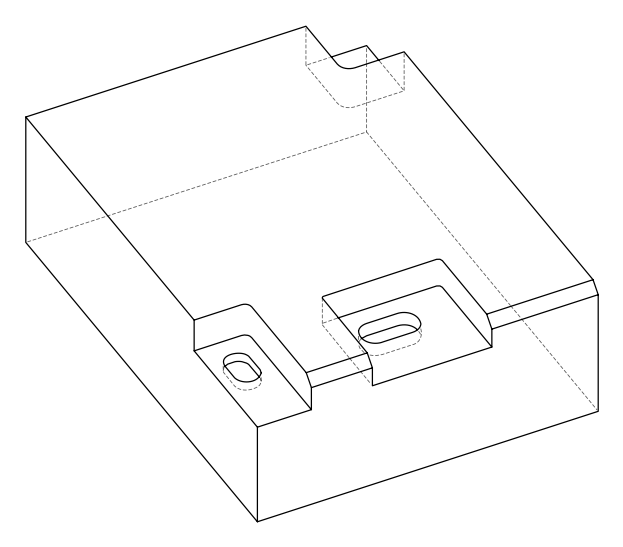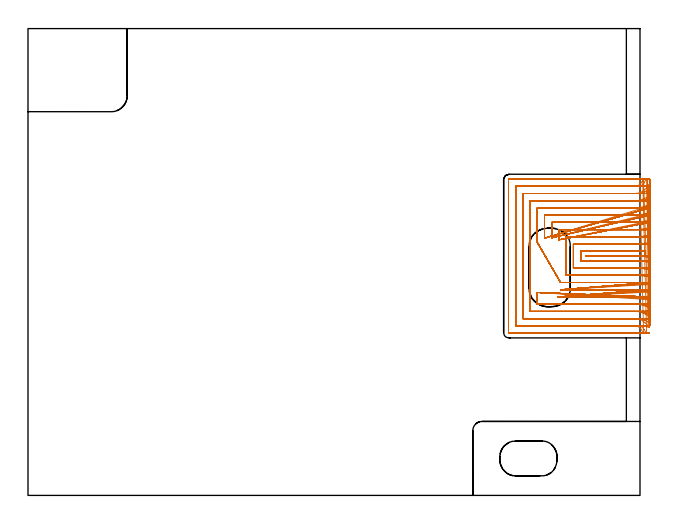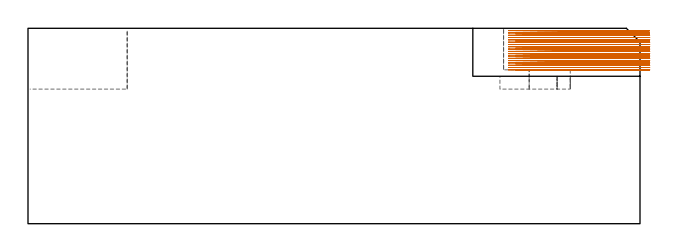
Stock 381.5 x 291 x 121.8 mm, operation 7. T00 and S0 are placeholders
(PLAN: 7 operations, 3 tool changes, 150.7 min)
(1 AREA_MILL | FG_CHAMFER_SURFACE | UGT0205_001 | 1.81 min | 2257 mm3)
(2 AREA_MILL_1 | FG_CHAMFER_SURFACE_1 | UGT0205_001 | 3.05 min | 3471 mm3)
(3 MILL_CORNER_NOTCH_RECTANGULAR | CORNER_NOTCH_RECTANGULAR | NXT0201_013 | Follow Part, ap 2.5, ae 75% | 20.8 min | 143242 mm3)
(4 MILL_CORNER_NOTCH_RECTANGULAR_1 | CORNER_NOTCH_RECTANGULAR_1 | NXT0201_012 | Follow Part, ap 4, ae 75% | 8.26 min | 120551 mm3)
(5 MILL_RECTANGULAR_POCKET | POCKET_RECTANGULAR_STRAIGHT | NXT0201_012 | Follow Part, ap 4, ae 75% | 0.62 min | 5506 mm3)
(6 MILL_RECTANGULAR_POCKET_1 | POCKET_RECTANGULAR_STRAIGHT_1 | NXT0201_012 | Follow Part, ap 4, ae 75% | 2.68 min | 43244 mm3)
(7 MILL_SLOT | SLOT_PARTIAL_RECTANGULAR | NXT0201_008 | Follow Part, ap 1.5, ae 75% | 113.45 min | 194565 mm3)
(TOOL UGT0205_001 | Chamfer Mill 20 x 3 x 45 deg. | D20 FL50 Z2)
(TOOL NXT0201_013 | ENDMILL 10mm | D10 FL30 Z4)
(TOOL NXT0201_012 | ENDMILL 16mm [2P460-1600-NA 1630] | D16 FL38 Z6)
(TOOL NXT0201_008 | ENDMILL 6mm [2P460-0600-NA 1630] | D6 FL26 Z6)
(OP 7 MILL_SLOT)
G17 G21 G94 G90
T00 M6
G54
G17 G0 G90 X387.475 Y148.416 S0 M3
G43 Z131.8 H1
Z120.361
G94 G1 X384.5 Y148.802 F250.
G3 X378.328 Y149.2 R48. F500.
G1 X347.5
X378.324
G3 X384.5 Y149.599 R48.
G1 Y152.626
G2 X378.324 Y152.2 R45.
G1 X344.5
Y146.2
X378.328
G2 X384.5 Y145.775 R45.
G1 X387.472 Y145.363 F250.
X387.465 Y157.631
X384.5 Y157.174
G2 X378.324 Y156.7 R40.5 F500.
G1 X340.
Y141.7
X378.328
G2 X384.5 Y141.227 R40.5
G1 X387.465 Y140.77 F250.
X387.456 Y162.248
X384.5 Y161.734
G2 X378.324 Y161.2 R36. F500.
G1 X335.5
Y137.2
X378.328
G2 X384.5 Y136.667 R36.
G1 X387.456 Y136.153 F250.
X387.442 Y166.9
X384.5 Y166.311
G2 X378.324 Y165.7 R31.5 F500.
G1 X331.
Y162.324
Y159.324 F250.
G0 Z131.8
X387.42 Y171.602
Z120.361
G1 X384.5 Y170.916
G2 X378.324 Y170.2 R27. F500.
G1 X326.5
Y163.614
Y160.614 F250.
G0 Z131.8
X387.385 Y176.388
Z120.361
G1 X384.5 Y175.564
G2 X378.324 Y174.7 R22.5 F500.
G1 X322.
Y163.392
Y160.392 F250.
G0 Z131.8
X387.318 Y181.322
Z120.361
G1 X384.5 Y180.293
G2 X378.324 Y179.2 R18. F500.
G1 X317.5
Y160.696
Y157.696 F250.
X332. Y132.7 F500.
X335. F250.
X378.328 F500.
G2 X384.5 Y132.089 R31.5
G1 X387.442 Y131.502 F250.
X331.946 Y128.2 F500.
X334.946 F250.
X378.328 F500.
G2 X384.5 Y127.485 R27.
G1 X387.421 Y126.799 F250.
X330.067 Y123.7 F500.
X333.067 F250.
X378.328 F500.
G2 X384.5 Y122.837 R22.5
G1 X387.385 Y122.014 F250.
X317.5 Y126.501 F500.
Y123.501 F250.
Y119.2 F500.
X378.328
G2 X384.5 Y118.109 R18.
G1 X387.318 Y117.08 F250.
X387.168 Y186.568
X384.5 Y185.196
G2 X378.324 Y183.7 R13.5 F500.
G1 X313.
Y114.7
X378.328
G2 X384.5 Y113.207 R13.5
G1 X387.168 Y111.835 F250.
X386.682 Y192.712
X384.5 Y190.653
G2 X378.324 Y188.2 R9. F500.
G1 X308.5
Y110.2
X378.328
G2 X384.5 Y107.75 R9.
G1 X386.683 Y105.693 F250.
X383.732 Y197.206 F500.
X382.071 Y194.708 F250.
G2 X378.324 Y192.7 R4.5 F500.
G1 X304.
Y105.7
X378.328
G2 X382.075 Y103.693 R4.5
G1 X383.736 Y101.195 F250.
X381.324 Y197.2 F500.
X378.324 F250.
X299.8 F500.
G3 X299.5 Y196.9 R0.3
G1 Y101.5
G3 X299.8 Y101.2 R0.3
G1 X378.328
X381.328 F250.
G0 Z131.8
X387.488 Y148.738
Z118.922
G1 X384.5 Y149.007
G3 X380.199 Y149.2 R48. F500.
G1 X347.5
X380.202
G3 X384.5 Y149.393 R48.
G1 Y152.406
G2 X380.202 Y152.2 R45.
G1 X344.5
Y146.2
X380.199
G2 X384.5 Y145.994 R45.
G1 X387.486 Y145.707 F250.
X387.483 Y157.247
X384.5 Y156.929
G2 X380.202 Y156.7 R40.5 F500.
G1 X340.
Y141.7
X380.199
G2 X384.5 Y141.471 R40.5
G1 X387.483 Y141.152 F250.
X387.479 Y161.816
X384.5 Y161.458
G2 X380.202 Y161.2 R36. F500.
G1 X335.5
Y137.2
X380.199
G2 X384.5 Y136.942 R36.
G1 X387.479 Y136.584 F250.
X387.472 Y166.404
X384.5 Y165.995
G2 X380.202 Y165.7 R31.5 F500.
G1 X331.
Y162.324
Y159.324 F250.
X387.462 Y171.022 F500.
X384.5 Y170.544 F250.
G2 X380.202 Y170.2 R27. F500.
G1 X326.5
Y163.612
Y160.612 F250.
X387.445 Y175.688 F500.
X384.5 Y175.114 F250.
G2 X380.202 Y174.7 R22.5 F500.
G1 X322.
Y163.392
Y160.392 F250.
X387.413 Y180.437 F500.
X384.5 Y179.721 F250.
G2 X380.202 Y179.2 R18. F500.
G1 X317.5
Y160.696
Y157.696 F250.
X332. Y132.7 F500.
X335. F250.
X380.199 F500.
G2 X384.5 Y132.405 R31.5
G1 X387.472 Y131.995 F250.
X331.946 Y128.2 F500.
X334.946 F250.
X380.199 F500.
G2 X384.5 Y127.855 R27.
G1 X387.462 Y127.377 F250.
X330.067 Y123.7 F500.
X333.067 F250.
X380.199 F500.
G2 X384.5 Y123.285 R22.5
G1 X387.445 Y122.712 F250.
X317.5 Y126.501 F500.
Y123.501 F250.
Y119.2 F500.
X380.199
G2 X384.5 Y118.679 R18.
G1 X387.413 Y117.962 F250.
X387.344 Y185.358
X384.5 Y184.403
G2 X380.202 Y183.7 R13.5 F500.
G1 X313.
Y114.7
X380.199
G2 X384.5 Y113.997 R13.5
G1 X387.344 Y113.041 F250.
X387.136 Y190.726
X384.5 Y189.293
G2 X380.202 Y188.2 R9. F500.
G1 X308.5
Y110.2
X380.199
G2 X384.5 Y109.106 R9.
G1 X387.135 Y107.672 F250.
X385.607 Y197.387
X384.03 Y194.835
G2 X380.202 Y192.7 R4.5 F500.
G1 X304.
Y105.7
X380.199
G2 X384.027 Y103.565 R4.5
G1 X385.604 Y101.013 F250.
X383.202 Y197.2 F500.
X380.202 F250.
X299.8 F500.
G3 X299.5 Y196.9 R0.3
G1 Y101.5
G3 X299.8 Y101.2 R0.3
G1 X380.199
X383.199 F250.
G0 Z131.8
X387.499 Y149.096
Z117.483
G1 X384.5 Y149.181
G3 X383.145 Y149.2 R48. F500.
G1 X347.5
X383.152
G3 X384.5 Y149.219 R48.
G1 Y152.22
G2 X383.152 Y152.2 R45.
G1 X344.5
Y146.2
X383.145
G2 X384.5 Y146.18 R45.
G1 X387.499 Y146.089 F250.
X387.498 Y156.822
X384.5 Y156.722
G2 X383.152 Y156.7 R40.5 F500.
G1 X340.
Y141.7
X383.145
G2 X384.5 Y141.677 R40.5
G1 X387.498 Y141.577 F250.
Y161.338
X384.5 Y161.225
G2 X383.152 Y161.2 R36. F500.
G1 X335.5
Y137.2
X383.145
G2 X384.5 Y137.175 R36.
G1 X387.498 Y137.062 F250.
X387.497 Y165.857
X384.5 Y165.729
G2 X383.152 Y165.7 R31.5 F500.
G1 X331.
Y162.324
Y159.324 F250.
X387.496 Y170.383 F500.
X384.5 Y170.234 F250.
G2 X383.152 Y170.2 R27. F500.
G1 X326.5
Y163.612
Y160.612 F250.
X387.495 Y174.92 F500.
X384.5 Y174.74 F250.
G2 X383.152 Y174.7 R22.5 F500.
G1 X322.
Y163.392
Y160.392 F250.
X387.492 Y179.475 F500.
X384.5 Y179.251 F250.
G2 X383.152 Y179.2 R18. F500.
G1 X317.5
Y160.696
Y157.696 F250.
X332. Y132.7 F500.
X335. F250.
X383.145 F500.
G2 X384.5 Y132.671 R31.5
G1 X387.497 Y132.542 F250.
X331.946 Y128.2 F500.
X334.946 F250.
X383.145 F500.
G2 X384.5 Y128.166 R27.
G1 X387.496 Y128.015 F250.
X330.067 Y123.7 F500.
X333.067 F250.
X383.145 F500.
G2 X384.5 Y123.659 R22.5
G1 X387.495 Y123.479 F250.
X317.5 Y126.5 F500.
Y123.5 F250.
Y119.2 F500.
X383.145
G2 X384.5 Y119.149 R18.
G1 X387.491 Y118.923 F250.
X387.485 Y184.067
X384.5 Y183.767
G2 X383.152 Y183.7 R13.5 F500.
G1 X313.
Y114.7
X383.145
G2 X384.5 Y114.632 R13.5
G1 X387.485 Y114.331 F250.
X387.466 Y188.751
X384.5 Y188.302
G2 X383.152 Y188.2 R9. F500.
G1 X308.5
Y110.2
X383.145
G2 X384.5 Y110.097 R9.
G1 X387.466 Y109.646 F250.
X387.362 Y193.805
X384.5 Y192.907
G2 X383.152 Y192.7 R4.5 F500.
G1 X304.
Y105.7
X383.145
G2 X384.5 Y105.491 R4.5
G1 X387.361 Y104.588 F250.
X386.152 Y197.2
X383.152
X299.8 F500.
G3 X299.5 Y196.9 R0.3
G1 Y101.5
G3 X299.8 Y101.2 R0.3
G1 X383.145
X386.145 F250.
G0 X387.5 Y149.189 Z116.044
G1 X384.5 Y149.2
X384.326 F500.
X347.5
X384.327
X384.5
Y152.2
X384.327
X344.5
Y146.2
X384.326
X384.5
X387.5 Y146.188 F250.
Y156.713
X384.5 Y156.7
X384.327 F500.
X340.
Y141.7
X384.326
X384.5
X387.5 Y141.687 F250.
Y161.215
X384.5 Y161.2
X384.327 F500.
X335.5
Y137.2
X384.326
X384.5
X387.5 Y137.185 F250.
Y165.717
X384.5 Y165.7
X384.327 F500.
X331.
Y162.324
Y159.324 F250.
X387.5 Y170.22 F500.
X384.5 Y170.201 F250.
X384.327 Y170.2 F500.
X326.5
Y163.612
Y160.612 F250.
X387.5 Y174.724 F500.
X384.5 Y174.701 F250.
X384.327 Y174.7 F500.
X322.
Y163.392
Y160.392 F250.
X387.5 Y179.23 F500.
X384.5 Y179.201 F250.
X384.327 Y179.2 F500.
X317.5
Y160.697
Y157.697 F250.
X332. Y132.7 F500.
X335. F250.
X384.326 F500.
X384.5
X387.5 Y132.683 F250.
X331.946 Y128.2 F500.
X334.946 F250.
X384.326 F500.
X384.5 Y128.199
X387.5 Y128.18 F250.
X330.067 Y123.7 F500.
X333.067 F250.
X384.326 F500.
X384.5 Y123.699
X387.5 Y123.676 F250.
X317.5 Y126.5 F500.
Y123.5 F250.
Y119.2 F500.
X384.326
X384.5 Y119.199
X387.5 Y119.17 F250.
Y183.74
X384.5 Y183.701
X384.327 Y183.7 F500.
X313.
Y114.7
X384.326
X384.5 Y114.699
X387.5 Y114.66 F250.
X387.499 Y188.259
X384.5 Y188.202
X384.327 Y188.2 F500.
X308.5
Y110.2
X384.326
X384.5 Y110.198
X387.499 Y110.14 F250.
X387.498 Y192.819
X384.5 Y192.703
X384.327 Y192.7 F500.
X304.
Y105.7
X384.326
X384.5 Y105.697
X387.498 Y105.58 F250.
X387.327 Y197.2
X384.327
X299.8 F500.
G3 X299.5 Y196.9 R0.3
G1 Y101.5
G3 X299.8 Y101.2 R0.3
G1 X384.326
X387.326 F250.
G0 X387.5 Y149.2 Z114.605
G1 X384.5
X347.5 F500.
X384.5
Y152.2
X344.5
Y146.2
X384.5
X387.5 F250.
Y156.7
X384.5
X340. F500.
Y141.7
X384.5
X387.5 F250.
Y161.2
X384.5
X335.5 F500.
Y137.2
X384.5
X387.5 F250.
Y165.7
X384.5
X331. F500.
Y162.324
Y159.324 F250.
X387.5 Y170.2 F500.
X384.5 F250.
X326.5 F500.
Y163.612
Y160.612 F250.
X387.5 Y174.7 F500.
X384.5 F250.
X322. F500.
Y163.392
Y160.392 F250.
X387.5 Y179.2 F500.
X384.5 F250.
X317.5 F500.
Y160.697
Y157.697 F250.
X332. Y132.7 F500.
X335. F250.
X384.5 F500.
X387.5 F250.
X331.946 Y128.2 F500.
X334.946 F250.
X384.5 F500.
X387.5 F250.
X330.067 Y123.7 F500.
X333.067 F250.
X384.5 F500.
X387.5 F250.
X317.5 Y126.5 F500.
Y123.5 F250.
Y119.2 F500.
X384.5
X387.5 F250.
Y183.7
X384.5
X313. F500.
Y114.7
X384.5
X387.5 F250.
Y188.2
X384.5
X308.5 F500.
Y110.2
X384.5
X387.5 F250.
Y192.7
X384.5
X304. F500.
Y105.7
X384.5
X387.5 F250.
Y197.2
X384.5
X299.8 F500.
G3 X299.5 Y196.9 R0.3
G1 Y101.5
G3 X299.8 Y101.2 R0.3
G1 X384.5
X387.5 F250.
G0 Y149.2 Z113.167
G1 X384.5
X347.5 F500.
X384.5
Y152.2
X344.5
Y146.2
X384.5
X387.5 F250.
Y156.7
X384.5
X340. F500.
Y141.7
X384.5
X387.5 F250.
Y161.2
X384.5
X335.5 F500.
Y137.2
X384.5
X387.5 F250.
Y165.7
X384.5
X331. F500.
Y162.324
Y159.324 F250.
X387.5 Y170.2 F500.
X384.5 F250.
X326.5 F500.
Y163.612
Y160.612 F250.
X387.5 Y174.7 F500.
X384.5 F250.
X322. F500.
Y163.392
Y160.392 F250.
X387.5 Y179.2 F500.
X384.5 F250.
X317.5 F500.
Y160.697
Y157.697 F250.
X332. Y132.7 F500.
X335. F250.
X384.5 F500.
X387.5 F250.
X331.946 Y128.2 F500.
X334.946 F250.
X384.5 F500.
X387.5 F250.
X330.067 Y123.7 F500.
X333.067 F250.
X384.5 F500.
X387.5 F250.
X317.5 Y126.5 F500.
Y123.5 F250.
Y119.2 F500.
X384.5
X387.5 F250.
Y183.7
X384.5
X313. F500.
Y114.7
X384.5
X387.5 F250.
Y188.2
X384.5
X308.5 F500.
Y110.2
X384.5
X387.5 F250.
Y192.7
X384.5
X304. F500.
Y105.7
X384.5
X387.5 F250.
Y197.2
X384.5
X299.8 F500.
G3 X299.5 Y196.9 R0.3
G1 Y101.5
G3 X299.8 Y101.2 R0.3
G1 X384.5
X387.5 F250.
G0 Y149.2 Z111.728
G1 X384.5
X347.5 F500.
X384.5
Y152.2
X344.5
Y146.2
X384.5
X387.5 F250.
Y156.7
X384.5
X340. F500.
Y141.7
X384.5
X387.5 F250.
Y161.2
X384.5
X335.5 F500.
Y137.2
X384.5
X387.5 F250.
Y165.7
X384.5
X331. F500.
Y162.324
Y159.324 F250.
X387.5 Y170.2 F500.
X384.5 F250.
X326.5 F500.
Y163.612
Y160.612 F250.
X387.5 Y174.7 F500.
X384.5 F250.
X322. F500.
Y163.392
Y160.392 F250.
X387.5 Y179.2 F500.
X384.5 F250.
X317.5 F500.
Y160.697
Y157.697 F250.
X332. Y132.7 F500.
X335. F250.
X384.5 F500.
X387.5 F250.
X331.946 Y128.2 F500.
X334.946 F250.
X384.5 F500.
X387.5 F250.
X330.067 Y123.7 F500.
X333.067 F250.
X384.5 F500.
X387.5 F250.
X317.5 Y126.5 F500.
Y123.5 F250.
Y119.2 F500.
X384.5
X387.5 F250.
Y183.7
X384.5
X313. F500.
Y114.7
X384.5
X387.5 F250.
Y188.2
X384.5
X308.5 F500.
Y110.2
X384.5
X387.5 F250.
Y192.7
X384.5
X304. F500.
Y105.7
X384.5
X387.5 F250.
Y197.2
X384.5
X299.8 F500.
G3 X299.5 Y196.9 R0.3
G1 Y101.5
G3 X299.8 Y101.2 R0.3
G1 X384.5
X387.5 F250.
G0 Y149.2 Z110.289
G1 X384.5
X347.5 F500.
X384.5
Y152.2
X344.5
Y146.2
X384.5
X387.5 F250.
Y156.7
X384.5
X340. F500.
Y141.7
X384.5
X387.5 F250.
Y161.2
X384.5
X335.5 F500.
Y137.2
X384.5
X387.5 F250.
Y165.7
X384.5
X331. F500.
Y162.324
Y159.324 F250.
X387.5 Y170.2 F500.
X384.5 F250.
X326.5 F500.
Y163.612
Y160.612 F250.
X387.5 Y174.7 F500.
X384.5 F250.
X322. F500.
Y163.392
Y160.392 F250.
X387.5 Y179.2 F500.
X384.5 F250.
X317.5 F500.
Y160.697
Y157.697 F250.
X332. Y132.7 F500.
X335. F250.
X384.5 F500.
X387.5 F250.
X331.946 Y128.2 F500.
X334.946 F250.
X384.5 F500.
X387.5 F250.
X330.067 Y123.7 F500.
X333.067 F250.
X384.5 F500.
X387.5 F250.
X317.5 Y126.5 F500.
Y123.5 F250.
Y119.2 F500.
X384.5
X387.5 F250.
Y183.7
X384.5
X313. F500.
Y114.7
X384.5
X387.5 F250.
Y188.2
X384.5
X308.5 F500.
Y110.2
X384.5
X387.5 F250.
Y192.7
X384.5
X304. F500.
Y105.7
X384.5
X387.5 F250.
Y197.2
X384.5
X299.8 F500.
G3 X299.5 Y196.9 R0.3
G1 Y101.5
G3 X299.8 Y101.2 R0.3
G1 X384.5
X387.5 F250.
G0 Y149.2 Z108.85
G1 X384.5
X347.5 F500.
X384.5
Y152.2
X344.5
Y146.2
X384.5
X387.5 F250.
Y156.7
X384.5
X340. F500.
Y141.7
X384.5
X387.5 F250.
Y161.2
X384.5
X335.5 F500.
Y137.2
X384.5
X387.5 F250.
Y165.7
X384.5
X331. F500.
Y162.324
Y159.324 F250.
X387.5 Y170.2 F500.
X384.5 F250.
X326.5 F500.
Y163.612
Y160.612 F250.
X387.5 Y174.7 F500.
X384.5 F250.
X322. F500.
Y163.392
Y160.392 F250.
X387.5 Y179.2 F500.
X384.5 F250.
X317.5 F500.
Y160.696
Y157.696 F250.
X332. Y132.7 F500.
X335. F250.
X384.5 F500.
X387.5 F250.
X331.946 Y128.2 F500.
X334.946 F250.
X384.5 F500.
X387.5 F250.
X330.067 Y123.7 F500.
X333.067 F250.
X384.5 F500.
X387.5 F250.
X317.5 Y126.501 F500.
Y123.501 F250.
Y119.2 F500.
X384.5
X387.5 F250.
Y183.7
X384.5
X313. F500.
Y114.7
X384.5
X387.5 F250.
Y188.2
X384.5
X308.5 F500.
Y110.2
X384.5
X387.5 F250.
Y192.7
X384.5
X304. F500.
Y105.7
X384.5
X387.5 F250.
Y197.2
X384.5
X299.8 F500.
G3 X299.5 Y196.9 R0.3
G1 Y101.5
G3 X299.8 Y101.2 R0.3
G1 X384.5
X387.5 F250.
G0 Y149.2 Z107.411
G1 X384.5
X347.5 F500.
X384.5
Y152.2
X344.5
Y146.2
X384.5
X387.5 F250.
Y156.7
X384.5
X340. F500.
Y141.7
X384.5
X387.5 F250.
Y161.2
X384.5
X335.5 F500.
Y137.2
X384.5
X387.5 F250.
Y165.7
X384.5
X331. F500.
Y162.324
Y159.324 F250.
X387.5 Y170.2 F500.
X384.5 F250.
X326.5 F500.
Y163.612
Y160.612 F250.
X387.5 Y174.7 F500.
X384.5 F250.
X322. F500.
Y163.392
Y160.392 F250.
X387.5 Y179.2 F500.
X384.5 F250.
X317.5 F500.
Y160.696
Y157.696 F250.
X332. Y132.7 F500.
X335. F250.
X384.5 F500.
X387.5 F250.
X331.946 Y128.2 F500.
X334.946 F250.
X384.5 F500.
X387.5 F250.
X330.067 Y123.7 F500.
X333.067 F250.
X384.5 F500.
X387.5 F250.
X317.5 Y126.501 F500.
Y123.501 F250.
Y119.2 F500.
X384.5
X387.5 F250.
Y183.7
X384.5
X313. F500.
Y114.7
X384.5
X387.5 F250.
Y188.2
X384.5
X308.5 F500.
Y110.2
X384.5
X387.5 F250.
Y192.7
X384.5
X304. F500.
Y105.7
X384.5
X387.5 F250.
Y197.2
X384.5
X299.8 F500.
G3 X299.5 Y196.9 R0.3
G1 Y101.5
G3 X299.8 Y101.2 R0.3
G1 X384.5
X387.5 F250.
G0 Y149.2 Z105.972
G1 X384.5
X347.5 F500.
X384.5
Y152.2
X344.5
Y146.2
X384.5
X387.5 F250.
Y156.7
X384.5
X340. F500.
Y141.7
X384.5
X387.5 F250.
Y161.2
X384.5
X335.5 F500.
Y137.2
X384.5
X387.5 F250.
Y165.7
X384.5
X331. F500.
Y162.324
Y159.324 F250.
X387.5 Y170.2 F500.
X384.5 F250.
X326.5 F500.
Y163.612
Y160.612 F250.
X387.5 Y174.7 F500.
X384.5 F250.
X322. F500.
Y163.392
Y160.392 F250.
X387.5 Y179.2 F500.
X384.5 F250.
X317.5 F500.
Y160.696
Y157.696 F250.
X332. Y132.7 F500.
X335. F250.
X384.5 F500.
X387.5 F250.
X331.946 Y128.2 F500.
X334.946 F250.
X384.5 F500.
X387.5 F250.
X330.067 Y123.7 F500.
X333.067 F250.
X384.5 F500.
X387.5 F250.
X317.5 Y126.5 F500.
Y123.5 F250.
Y119.2 F500.
X384.5
X387.5 F250.
Y183.7
X384.5
X313. F500.
Y114.7
X384.5
X387.5 F250.
Y188.2
X384.5
X308.5 F500.
Y110.2
X384.5
X387.5 F250.
Y192.7
X384.5
X304. F500.
Y105.7
X384.5
X387.5 F250.
Y197.2
X384.5
X299.8 F500.
G3 X299.5 Y196.9 R0.3
G1 Y101.5
G3 X299.8 Y101.2 R0.3
G1 X384.5
X387.5 F250.
G0 Y149.2 Z104.533
G1 X384.5
X347.5 F500.
X384.5
Y152.2
X344.5
Y146.2
X384.5
X387.5 F250.
Y156.7
X384.5
X340. F500.
Y141.7
X384.5
X387.5 F250.
Y161.2
X384.5
X335.5 F500.
Y137.2
X384.5
X387.5 F250.
Y165.7
X384.5
X331. F500.
Y162.324
Y159.324 F250.
X387.5 Y170.2 F500.
X384.5 F250.
X326.5 F500.
Y163.612
Y160.612 F250.
X387.5 Y174.7 F500.
X384.5 F250.
X322. F500.
Y163.392
Y160.392 F250.
X387.5 Y179.2 F500.
X384.5 F250.
X317.5 F500.
Y160.697
Y157.697 F250.
X332. Y132.7 F500.
X335. F250.
X384.5 F500.
X387.5 F250.
X331.946 Y128.2 F500.
X334.946 F250.
X384.5 F500.
X387.5 F250.
X330.067 Y123.7 F500.
X333.067 F250.
X384.5 F500.
X387.5 F250.
X317.5 Y126.5 F500.
Y123.5 F250.
Y119.2 F500.
X384.5
X387.5 F250.
Y183.7
X384.5
X313. F500.
Y114.7
X384.5
X387.5 F250.
Y188.2
X384.5
X308.5 F500.
Y110.2
X384.5
X387.5 F250.
Y192.7
X384.5
X304. F500.
Y105.7
X384.5
X387.5 F250.
Y197.2
X384.5
X299.8 F500.
G3 X299.5 Y196.9 R0.3
G1 Y101.5
G3 X299.8 Y101.2 R0.3
G1 X384.5
X387.5 F250.
G0 Y149.2 Z103.094
G1 X384.5
X347.5 F500.
X384.5
Y152.2
X344.5
Y146.2
X384.5
X387.5 F250.
Y156.7
X384.5
X340. F500.
Y141.7
X384.5
X387.5 F250.
Y161.2
X384.5
X335.5 F500.
Y137.2
X384.5
X387.5 F250.
Y165.7
X384.5
X331. F500.
Y162.324
Y159.324 F250.
X387.5 Y170.2 F500.
X384.5 F250.
X326.5 F500.
Y163.612
Y160.612 F250.
X387.5 Y174.7 F500.
X384.5 F250.
X322. F500.
Y163.392
Y160.392 F250.
X387.5 Y179.2 F500.
X384.5 F250.
X317.5 F500.
Y160.697
Y157.697 F250.
X332. Y132.7 F500.
X335. F250.
X384.5 F500.
X387.5 F250.
X331.946 Y128.2 F500.
X334.946 F250.
X384.5 F500.
X387.5 F250.
X330.067 Y123.7 F500.
X333.067 F250.
X384.5 F500.
X387.5 F250.
X317.5 Y126.5 F500.
Y123.5 F250.
Y119.2 F500.
X384.5
X387.5 F250.
Y183.7
X384.5
X313. F500.
Y114.7
X384.5
X387.5 F250.
Y188.2
X384.5
X308.5 F500.
Y110.2
X384.5
X387.5 F250.
Y192.7
X384.5
X304. F500.
Y105.7
X384.5
X387.5 F250.
Y197.2
X384.5
X299.8 F500.
G3 X299.5 Y196.9 R0.3
G1 Y101.5
G3 X299.8 Y101.2 R0.3
G1 X384.5
X387.5 F250.
G0 Y149.2 Z101.656
G1 X384.5
X347.5 F500.
X384.5
Y152.2
X344.5
Y146.2
X384.5
X387.5 F250.
Y156.7
X384.5
X340. F500.
Y141.7
X384.5
X387.5 F250.
Y161.2
X384.5
X335.5 F500.
Y137.2
X384.5
X387.5 F250.
Y165.7
X384.5
X331. F500.
Y162.324
Y159.324 F250.
X387.5 Y170.2 F500.
X384.5 F250.
X326.5 F500.
Y163.612
Y160.612 F250.
X387.5 Y174.7 F500.
X384.5 F250.
X322. F500.
Y163.392
Y160.392 F250.
X387.5 Y179.2 F500.
X384.5 F250.
X317.5 F500.
Y160.697
Y157.697 F250.
X332. Y132.7 F500.
X335. F250.
X384.5 F500.
X387.5 F250.
X331.946 Y128.2 F500.
X334.946 F250.
X384.5 F500.
X387.5 F250.
X330.067 Y123.7 F500.
X333.067 F250.
X384.5 F500.
X387.5 F250.
X317.5 Y126.5 F500.
Y123.5 F250.
Y119.2 F500.
X384.5
X387.5 F250.
Y183.7
X384.5
X313. F500.
Y114.7
X384.5
X387.5 F250.
Y188.2
X384.5
X308.5 F500.
Y110.2
X384.5
X387.5 F250.
Y192.7
X384.5
X304. F500.
Y105.7
X384.5
X387.5 F250.
Y197.2
X384.5
X299.8 F500.
G3 X299.5 Y196.9 R0.3
G1 Y101.5
G3 X299.8 Y101.2 R0.3
G1 X384.5
X387.5 F250.
G0 Y149.2 Z100.217
G1 X384.5
X347.5 F500.
X384.5
Y152.2
X344.5
Y146.2
X384.5
X387.5 F250.
Y156.7
X384.5
X340. F500.
Y141.7
X384.5
X387.5 F250.
Y161.2
X384.5
X335.5 F500.
Y137.2
X384.5
X387.5 F250.
Y165.7
X384.5
X331. F500.
Y162.324
Y159.324 F250.
X387.5 Y170.2 F500.
X384.5 F250.
X326.5 F500.
Y163.612
Y160.612 F250.
X387.5 Y174.7 F500.
X384.5 F250.
X322. F500.
Y163.392
Y160.392 F250.
X387.5 Y179.2 F500.
X384.5 F250.
X317.5 F500.
Y160.697
Y157.697 F250.
X332. Y132.7 F500.
X335. F250.
X384.5 F500.
X387.5 F250.
X331.946 Y128.2 F500.
X334.946 F250.
X384.5 F500.
X387.5 F250.
X330.067 Y123.7 F500.
X333.067 F250.
X384.5 F500.
X387.5 F250.
X317.5 Y126.5 F500.
Y123.5 F250.
Y119.2 F500.
X384.5
X387.5 F250.
Y183.7
X384.5
X313. F500.
Y114.7
X384.5
X387.5 F250.
Y188.2
X384.5
X308.5 F500.
Y110.2
X384.5
X387.5 F250.
Y192.7
X384.5
X304. F500.
Y105.7
X384.5
X387.5 F250.
Y197.2
X384.5
X299.8 F500.
G3 X299.5 Y196.9 R0.3
G1 Y101.5
G3 X299.8 Y101.2 R0.3
G1 X384.5
X387.5 F250.
G0 Y149.2 Z98.778
G1 X384.5
X347.5 F500.
X384.5
Y152.2
X344.5
Y146.2
X384.5
X387.5 F250.
Y156.7
X384.5
X340. F500.
Y141.7
X384.5
X387.5 F250.
Y161.2
X384.5
X335.5 F500.
Y137.2
X384.5
X387.5 F250.
Y165.7
X384.5
X331. F500.
Y162.324
Y159.324 F250.
X387.5 Y170.2 F500.
X384.5 F250.
X326.5 F500.
Y163.612
Y160.612 F250.
X387.5 Y174.7 F500.
X384.5 F250.
X322. F500.
Y163.392
Y160.392 F250.
X387.5 Y179.2 F500.
X384.5 F250.
X317.5 F500.
Y160.697
Y157.697 F250.
X332. Y132.7 F500.
X335. F250.
X384.5 F500.
X387.5 F250.
X331.946 Y128.2 F500.
X334.946 F250.
X384.5 F500.
X387.5 F250.
X330.067 Y123.7 F500.
X333.067 F250.
X384.5 F500.
X387.5 F250.
X317.5 Y126.5 F500.
Y123.5 F250.
Y119.2 F500.
X384.5
X387.5 F250.
Y183.7
X384.5
X313. F500.
Y114.7
X384.5
X387.5 F250.
Y188.2
X384.5
X308.5 F500.
Y110.2
X384.5
X387.5 F250.
Y192.7
X384.5
X304. F500.
Y105.7
X384.5
X387.5 F250.
Y197.2
X384.5
X299.8 F500.
G3 X299.5 Y196.9 R0.3
G1 Y101.5
G3 X299.8 Y101.2 R0.3
G1 X384.5
X387.5 F250.
G0 Y149.2 Z97.339
G1 X384.5
X347.5 F500.
X384.5
Y152.2
X344.5
Y146.2
X384.5
X387.5 F250.
Y156.7
X384.5
X340. F500.
Y141.7
X384.5
X387.5 F250.
Y161.2
X384.5
X335.5 F500.
Y137.2
X384.5
X387.5 F250.
Y165.7
X384.5
X331. F500.
Y162.324
Y159.324 F250.
X387.5 Y170.2 F500.
X384.5 F250.
X326.5 F500.
Y163.612
Y160.612 F250.
X387.5 Y174.7 F500.
X384.5 F250.
X322. F500.
Y163.392
Y160.392 F250.
X387.5 Y179.2 F500.
X384.5 F250.
X317.5 F500.
Y160.697
Y157.697 F250.
X332. Y132.7 F500.
X335. F250.
X384.5 F500.
X387.5 F250.
X331.945 Y128.2 F500.
X334.945 F250.
X384.5 F500.
X387.5 F250.
X330.067 Y123.7 F500.
X333.067 F250.
X384.5 F500.
X387.5 F250.
X317.5 Y126.501 F500.
Y123.501 F250.
Y119.2 F500.
X384.5
X387.5 F250.
Y183.7
X384.5
X313. F500.
Y114.7
X384.5
X387.5 F250.
Y188.2
X384.5
X308.5 F500.
Y110.2
X384.5
X387.5 F250.
Y192.7
X384.5
X304. F500.
Y105.7
X384.5
X387.5 F250.
Y197.2
X384.5
X299.8 F500.
G3 X299.5 Y196.9 R0.3
G1 Y101.5
G3 X299.8 Y101.2 R0.3
G1 X384.5
X387.5 F250.
G0 Y149.2 Z95.9
G1 X384.5
X347.5 F500.
X384.5
Y152.2
X344.5
Y146.2
X384.5
X387.5 F250.
Y156.7
X384.5
X340. F500.
Y141.7
X384.5
X387.5 F250.
Y161.2
X384.5
X335.5 F500.
Y137.2
X384.5
X387.5 F250.
Y165.7
X384.5
X331. F500.
Y162.324
Y159.324 F250.
X387.5 Y170.2 F500.
X384.5 F250.
X326.5 F500.
Y163.612
Y160.612 F250.
X387.5 Y174.7 F500.
X384.5 F250.
X322. F500.
Y163.392
Y160.392 F250.
X387.5 Y179.2 F500.
X384.5 F250.
X317.5 F500.
Y160.696
Y157.696 F250.
X332. Y132.7 F500.
X335. F250.
X384.5 F500.
X387.5 F250.
X331.945 Y128.2 F500.
X334.945 F250.
X384.5 F500.
X387.5 F250.
X330.067 Y123.7 F500.
X333.067 F250.
X384.5 F500.
X387.5 F250.
X317.5 Y126.501 F500.
Y123.501 F250.
Y119.2 F500.
X384.5
X387.5 F250.
Y183.7
X384.5
X313. F500.
Y114.7
X384.5
X387.5 F250.
Y188.2
X384.5
X308.5 F500.
Y110.2
X384.5
X387.5 F250.
Y192.7
X384.5
X304. F500.
Y105.7
X384.5
X387.5 F250.
Y197.2
X384.5
X299.8 F500.
G3 X299.5 Y196.9 R0.3
G1 Y101.5
G3 X299.8 Y101.2 R0.3
G1 X384.5
X387.5 F250.
G0 Z131.8
M5
M2
